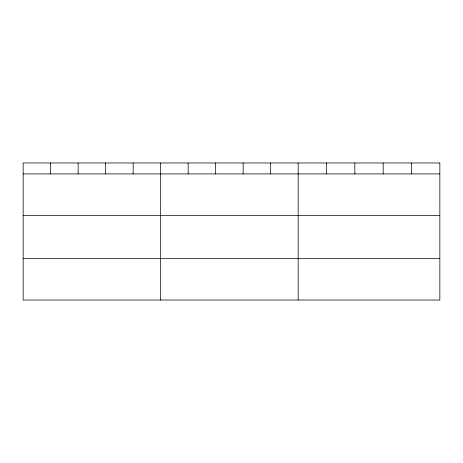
<?xml version="1.0" encoding="UTF-8"?>
<svg xmlns="http://www.w3.org/2000/svg" width="463" height="463" viewBox="0 0 463 463"><rect width="100%" height="100%" fill="white"/><g stroke="black" fill="none" stroke-linecap="round" stroke-linejoin="round"><path stroke-width="0.69" d="M23.15 173.914L439.85 173.914M23.15 215.538L439.85 215.538M23.15 258.418L439.85 258.418M411.514 162.964L411.514 173.914M383.179 162.964L383.179 173.914M354.843 162.964L354.843 173.914M326.508 162.964L326.508 173.914M298.172 162.964L298.172 300.036M270.67 162.964L270.67 173.914M243.168 162.964L243.168 173.914M215.665 162.964L215.665 173.914M188.163 162.964L188.163 173.914M160.661 162.964L160.661 300.036M133.159 162.964L133.159 173.914M105.657 162.964L105.657 173.914M78.154 162.964L78.154 173.914M50.652 162.964L50.652 173.914M439.85 162.964L23.15 162.964L23.15 300.036L439.85 300.036L439.85 162.964"/></g></svg>
